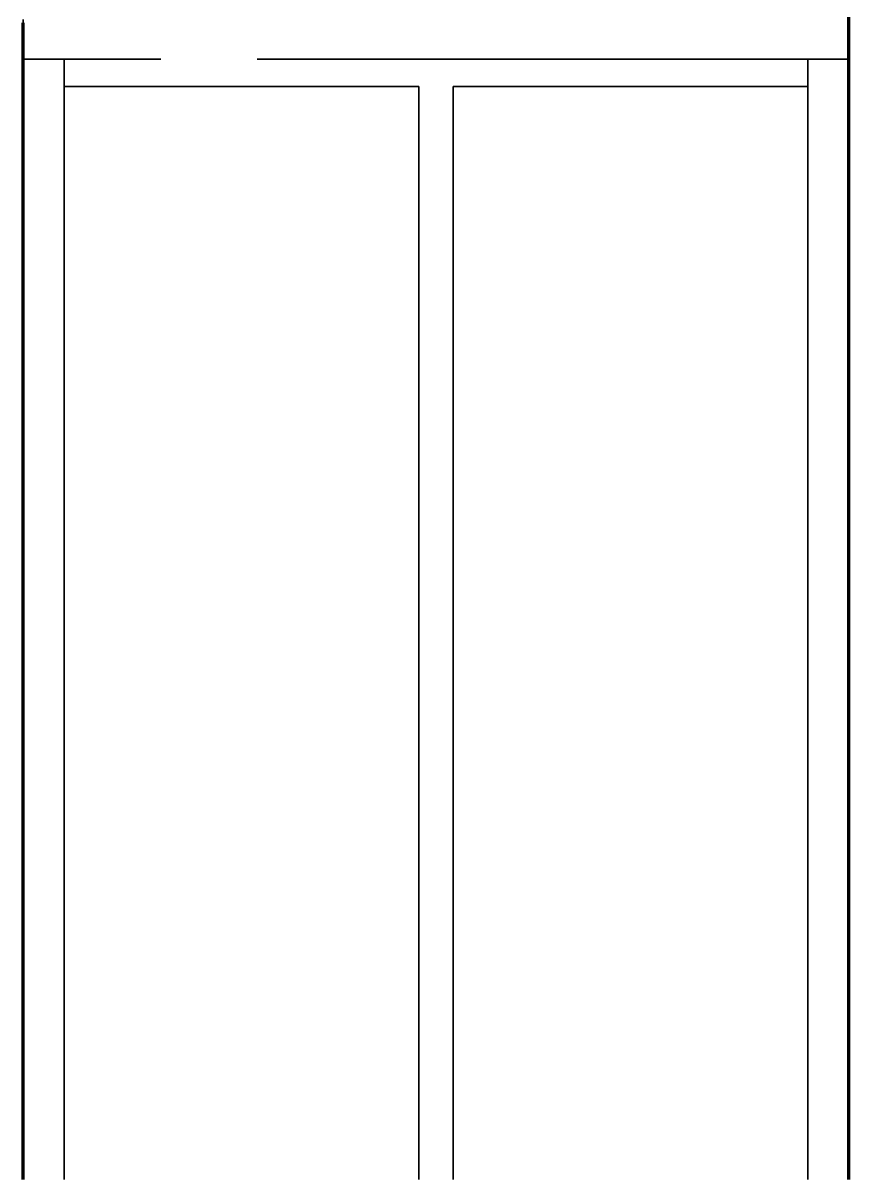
# Model space of a CAD drawing. Header units: millimetres. Extents: x 0 to 2382, y 0 to 420.
# Drawn here: x 138.4 to 144.4, y 128.5 to 136.86 of the extents above; entities that cross this region are included whole.
import ezdxf

# ---------------------------------------------------------------- set-up
doc = ezdxf.new("R2010")
doc.units = ezdxf.units.MM
doc.linetypes.add('IRAM-E-TRAZOS', pattern=[5, 4, -1])
doc.layers.add('01-VISIBLE', color=7, linetype='CONTINUOUS', lineweight=70)
doc.layers.add('02-OCULTA', color=4, linetype='IRAM-E-TRAZOS', lineweight=35)

msp = doc.modelspace()

# ---------------------------------------------------------------- linework, layer by layer
at = {"layer": '01-VISIBLE'}
for points in [[(144.4, 128.4639), (144.4, 128.5452), (144.4, 128.6266), (144.4, 128.7079), (144.4, 128.7893), (144.4, 128.8706), (144.4, 128.952), (144.4, 129.0333), (144.4, 129.1147), (144.4, 129.196), (144.4, 129.2774), (144.4, 129.3587), (144.4, 129.4401), (144.4, 129.5214), (144.4, 129.6028), (144.4, 129.6841), (144.4, 129.7655), (144.4, 129.8468), (144.4, 129.9282), (144.4, 130.0095), (144.4, 130.0909), (144.4, 130.1722), (144.4, 130.2536), (144.4, 130.3349), (144.4, 130.4162), (144.4, 130.4976), (144.4, 130.5789), (144.4, 130.6603), (144.4, 130.7416), (144.4, 130.823), (144.4, 130.9043), (144.4, 130.9857), (144.4, 131.067), (144.4, 131.1484), (144.4, 131.2297), (144.4, 131.3111), (144.4, 131.3924), (144.4, 131.4738), (144.4, 131.5551), (144.4, 131.6365), (144.4, 131.7178), (144.4, 131.7992), (144.4, 131.8805), (144.4, 131.9619), (144.4, 132.0432), (144.4, 132.1246), (144.4, 132.2059), (144.4, 132.2872), (144.4, 132.3686), (144.4, 132.4499), (144.4, 132.5313), (144.4, 132.6126), (144.4, 132.694), (144.4, 132.7753), (144.4, 132.8567), (144.4, 132.938), (144.4, 133.0194), (144.4, 133.1007), (144.4, 133.1821), (144.4, 133.2634), (144.4, 133.3448), (144.4, 133.4261), (144.4, 133.5075), (144.4, 133.5888), (144.4, 133.6702), (144.4, 133.7515), (144.4, 133.8329), (144.4, 133.9142), (144.4, 133.9956), (144.4, 134.0769), (144.4, 134.1582), (144.4, 134.2396), (144.4, 134.3209), (144.4, 134.4023), (144.4, 134.4836), (144.4, 134.565), (144.4, 134.6463), (144.4, 134.7277), (144.4, 134.809), (144.4, 134.8904), (144.4, 134.9717), (144.4, 135.0531), (144.4, 135.1344), (144.4, 135.2158), (144.4, 135.2971), (144.4, 135.3785), (144.4, 135.4598), (144.4, 135.5412), (144.4, 135.6225), (144.4, 135.7039), (144.4, 135.7852), (144.4, 135.8666), (144.4, 135.9479), (144.4, 136.0292), (144.4, 136.1106), (144.4, 136.1919), (144.4, 136.2733), (144.4, 136.3546), (144.4, 136.436), (144.4, 136.5173), (144.4, 136.5987), (144.4, 136.68), (144.4, 136.7614), (144.4, 136.8427), (144.4, 136.9241)], [(138.4, 128.4625), (138.4, 128.55), (138.4, 128.6375), (138.4, 128.725), (138.4, 128.8125), (138.4, 128.9), (138.4, 128.9875), (138.4, 129.075), (138.4, 129.1625), (138.4, 129.25), (138.4, 129.3375), (138.4, 129.425), (138.4, 129.5125), (138.4, 129.6), (138.4, 129.6875), (138.4, 129.775), (138.4, 129.8625), (138.4, 129.95), (138.4, 130.0375), (138.4, 130.125), (138.4, 130.2125), (138.4, 130.3), (138.4, 130.3875), (138.4, 130.475), (138.4, 130.5625), (138.4, 130.65), (138.4, 130.7375), (138.4, 130.825), (138.4, 130.9125), (138.4, 131), (138.4, 131.0875), (138.4, 131.175), (138.4, 131.2625), (138.4, 131.35), (138.4, 131.4375), (138.4, 131.525), (138.4, 131.6125), (138.4, 131.7), (138.4, 131.7875), (138.4, 131.875), (138.4, 131.9625), (138.4, 132.05), (138.4, 132.1375), (138.4, 132.225), (138.4, 132.3125), (138.4, 132.4), (138.4, 132.4875), (138.4, 132.575), (138.4, 132.6625), (138.4, 132.75), (138.4, 132.8375), (138.4, 132.925), (138.4, 133.0125), (138.4, 133.1), (138.4, 133.1875), (138.4, 133.275), (138.4, 133.3625), (138.4, 133.45), (138.4, 133.5375), (138.4, 133.625), (138.4, 133.7125), (138.4, 133.8), (138.4, 133.8875), (138.4, 133.975), (138.4, 134.0625), (138.4, 134.15), (138.4, 134.2375), (138.4, 134.325), (138.4, 134.4125), (138.4, 134.5), (138.4, 134.5875), (138.4, 134.675), (138.4, 134.7625), (138.4, 134.85), (138.4, 134.9375), (138.4, 135.025), (138.4, 135.1125), (138.4, 135.2), (138.4, 135.2875), (138.4, 135.375), (138.4, 135.4625), (138.4, 135.55), (138.4, 135.6375), (138.4, 135.725), (138.4, 135.8125), (138.4, 135.9), (138.4, 135.9875), (138.4, 136.075), (138.4, 136.1625), (138.4, 136.25), (138.4, 136.3375), (138.4, 136.425), (138.4, 136.5125), (138.4, 136.6), (138.4, 136.6875), (138.4, 136.775), (138.4, 136.8625)]]:
    msp.add_lwpolyline(points, dxfattribs=at)
at = {"layer": '02-OCULTA'}
for p, q in [((144.4, 136.6), (138.4, 136.6)), ((144.1, 136.6), (138.7, 136.6)), ((141.275, 136.4), (138.7, 136.4)), ((144.1, 136.4), (141.525, 136.4))]:
    msp.add_line(p, q, dxfattribs=at)
for points in [[(138.4, 136.8868), (138.4, 136.8367), (138.4, 136.7865), (138.4, 136.7364), (138.4, 136.6862), (138.4, 136.6361), (138.4, 136.586), (138.4, 136.5358), (138.4, 136.4857), (138.4, 136.4355), (138.4, 136.3854), (138.4, 136.3352), (138.4, 136.2851), (138.4, 136.235), (138.4, 136.1848), (138.4, 136.1347), (138.4, 136.0845), (138.4, 136.0344), (138.4, 135.9842), (138.4, 135.9341), (138.4, 135.884), (138.4, 135.8338), (138.4, 135.7837), (138.4, 135.7335), (138.4, 135.6834), (138.4, 135.6332), (138.4, 135.5831), (138.4, 135.533), (138.4, 135.4828), (138.4, 135.4327), (138.4, 135.3825), (138.4, 135.3324), (138.4, 135.2822), (138.4, 135.2321), (138.4, 135.1819), (138.4, 135.1318), (138.4, 135.0817), (138.4, 135.0315), (138.4, 134.9814), (138.4, 134.9312), (138.4, 134.8811), (138.4, 134.8309), (138.4, 134.7808), (138.4, 134.7307), (138.4, 134.6805), (138.4, 134.6304), (138.4, 134.5802), (138.4, 134.5301), (138.4, 134.4799), (138.4, 134.4298), (138.4, 134.3797), (138.4, 134.3295), (138.4, 134.2794), (138.4, 134.2292), (138.4, 134.1791), (138.4, 134.1289), (138.4, 134.0788), (138.4, 134.0287), (138.4, 133.9785), (138.4, 133.9284), (138.4, 133.8782), (138.4, 133.8281), (138.4, 133.7779), (138.4, 133.7278), (138.4, 133.6777), (138.4, 133.6275), (138.4, 133.5774), (138.4, 133.5272), (138.4, 133.4771), (138.4, 133.4269), (138.4, 133.3768), (138.4, 133.3266), (138.4, 133.2765), (138.4, 133.2264), (138.4, 133.1762), (138.4, 133.1261), (138.4, 133.0759), (138.4, 133.0258), (138.4, 132.9756), (138.4, 132.9255), (138.4, 132.8754), (138.4, 132.8252), (138.4, 132.7751), (138.4, 132.7249), (138.4, 132.6748), (138.4, 132.6246), (138.4, 132.5745), (138.4, 132.5244), (138.4, 132.4742), (138.4, 132.4241), (138.4, 132.3739), (138.4, 132.3238), (138.4, 132.2736), (138.4, 132.2235), (138.4, 132.1734), (138.4, 132.1232), (138.4, 132.0731), (138.4, 132.0229), (138.4, 131.9728), (138.4, 131.9226), (138.4, 131.8725), (138.4, 131.8223), (138.4, 131.7722), (138.4, 131.7221), (138.4, 131.6719), (138.4, 131.6218), (138.4, 131.5716), (138.4, 131.5215), (138.4, 131.4713), (138.4, 131.4212), (138.4, 131.3711), (138.4, 131.3209), (138.4, 131.2708), (138.4, 131.2206), (138.4, 131.1705), (138.4, 131.1203), (138.4, 131.0702), (138.4, 131.0201), (138.4, 130.9699), (138.4, 130.9198), (138.4, 130.8696), (138.4, 130.8195), (138.4, 130.7693), (138.4, 130.7192), (138.4, 130.6691), (138.4, 130.6189), (138.4, 130.5688), (138.4, 130.5186), (138.4, 130.4685), (138.4, 130.4183), (138.4, 130.3682), (138.4, 130.3181), (138.4, 130.2679), (138.4, 130.2178), (138.4, 130.1676), (138.4, 130.1175), (138.4, 130.0673), (138.4, 130.0172), (138.4, 129.967), (138.4, 129.9169), (138.4, 129.8668), (138.4, 129.8166), (138.4, 129.7665), (138.4, 129.7163), (138.4, 129.6662), (138.4, 129.616), (138.4, 129.5659), (138.4, 129.5158), (138.4, 129.4656), (138.4, 129.4155), (138.4, 129.3653), (138.4, 129.3152), (138.4, 129.265), (138.4, 129.2149), (138.4, 129.1648), (138.4, 129.1146), (138.4, 129.0645), (138.4, 129.0143), (138.4, 128.9642), (138.4, 128.914), (138.4, 128.8639), (138.4, 128.8138), (138.4, 128.7636), (138.4, 128.7135), (138.4, 128.6633), (138.4, 128.6132), (138.4, 128.563), (138.4, 128.5129), (138.4, 128.4628)], [(144.4, 136.8868), (144.4, 136.8367), (144.4, 136.7865), (144.4, 136.7364), (144.4, 136.6862), (144.4, 136.6361), (144.4, 136.586), (144.4, 136.5358), (144.4, 136.4857), (144.4, 136.4355), (144.4, 136.3854), (144.4, 136.3352), (144.4, 136.2851), (144.4, 136.235), (144.4, 136.1848), (144.4, 136.1347), (144.4, 136.0845), (144.4, 136.0344), (144.4, 135.9842), (144.4, 135.9341), (144.4, 135.884), (144.4, 135.8338), (144.4, 135.7837), (144.4, 135.7335), (144.4, 135.6834), (144.4, 135.6332), (144.4, 135.5831), (144.4, 135.533), (144.4, 135.4828), (144.4, 135.4327), (144.4, 135.3825), (144.4, 135.3324), (144.4, 135.2822), (144.4, 135.2321), (144.4, 135.1819), (144.4, 135.1318), (144.4, 135.0817), (144.4, 135.0315), (144.4, 134.9814), (144.4, 134.9312), (144.4, 134.8811), (144.4, 134.8309), (144.4, 134.7808), (144.4, 134.7307), (144.4, 134.6805), (144.4, 134.6304), (144.4, 134.5802), (144.4, 134.5301), (144.4, 134.4799), (144.4, 134.4298), (144.4, 134.3797), (144.4, 134.3295), (144.4, 134.2794), (144.4, 134.2292), (144.4, 134.1791), (144.4, 134.1289), (144.4, 134.0788), (144.4, 134.0287), (144.4, 133.9785), (144.4, 133.9284), (144.4, 133.8782), (144.4, 133.8281), (144.4, 133.7779), (144.4, 133.7278), (144.4, 133.6777), (144.4, 133.6275), (144.4, 133.5774), (144.4, 133.5272), (144.4, 133.4771), (144.4, 133.4269), (144.4, 133.3768), (144.4, 133.3266), (144.4, 133.2765), (144.4, 133.2264), (144.4, 133.1762), (144.4, 133.1261), (144.4, 133.0759), (144.4, 133.0258), (144.4, 132.9756), (144.4, 132.9255), (144.4, 132.8754), (144.4, 132.8252), (144.4, 132.7751), (144.4, 132.7249), (144.4, 132.6748), (144.4, 132.6246), (144.4, 132.5745), (144.4, 132.5244), (144.4, 132.4742), (144.4, 132.4241), (144.4, 132.3739), (144.4, 132.3238), (144.4, 132.2736), (144.4, 132.2235), (144.4, 132.1734), (144.4, 132.1232), (144.4, 132.0731), (144.4, 132.0229), (144.4, 131.9728), (144.4, 131.9226), (144.4, 131.8725), (144.4, 131.8223), (144.4, 131.7722), (144.4, 131.7221), (144.4, 131.6719), (144.4, 131.6218), (144.4, 131.5716), (144.4, 131.5215), (144.4, 131.4713), (144.4, 131.4212), (144.4, 131.3711), (144.4, 131.3209), (144.4, 131.2708), (144.4, 131.2206), (144.4, 131.1705), (144.4, 131.1203), (144.4, 131.0702), (144.4, 131.0201), (144.4, 130.9699), (144.4, 130.9198), (144.4, 130.8696), (144.4, 130.8195), (144.4, 130.7693), (144.4, 130.7192), (144.4, 130.6691), (144.4, 130.6189), (144.4, 130.5688), (144.4, 130.5186), (144.4, 130.4685), (144.4, 130.4183), (144.4, 130.3682), (144.4, 130.3181), (144.4, 130.2679), (144.4, 130.2178), (144.4, 130.1676), (144.4, 130.1175), (144.4, 130.0673), (144.4, 130.0172), (144.4, 129.967), (144.4, 129.9169), (144.4, 129.8668), (144.4, 129.8166), (144.4, 129.7665), (144.4, 129.7163), (144.4, 129.6662), (144.4, 129.616), (144.4, 129.5659), (144.4, 129.5158), (144.4, 129.4656), (144.4, 129.4155), (144.4, 129.3653), (144.4, 129.3152), (144.4, 129.265), (144.4, 129.2149), (144.4, 129.1648), (144.4, 129.1146), (144.4, 129.0645), (144.4, 129.0143), (144.4, 128.9642), (144.4, 128.914), (144.4, 128.8639), (144.4, 128.8138), (144.4, 128.7636), (144.4, 128.7135), (144.4, 128.6633), (144.4, 128.6132), (144.4, 128.563), (144.4, 128.5129), (144.4, 128.4628)], [(138.4, 128.473), (138.4, 128.536), (138.4, 128.599), (138.4, 128.662), (138.4, 128.725), (138.4, 128.788), (138.4, 128.851), (138.4, 128.914), (138.4, 128.977), (138.4, 129.04), (138.4, 129.103), (138.4, 129.166), (138.4, 129.229), (138.4, 129.292), (138.4, 129.355), (138.4, 129.418), (138.4, 129.481), (138.4, 129.544), (138.4, 129.607), (138.4, 129.67), (138.4, 129.733), (138.4, 129.796), (138.4, 129.859), (138.4, 129.922), (138.4, 129.985), (138.4, 130.048), (138.4, 130.111), (138.4, 130.174), (138.4, 130.237), (138.4, 130.3), (138.4, 130.363), (138.4, 130.426), (138.4, 130.489), (138.4, 130.552), (138.4, 130.615), (138.4, 130.678), (138.4, 130.741), (138.4, 130.804), (138.4, 130.867), (138.4, 130.93), (138.4, 130.993), (138.4, 131.056), (138.4, 131.119), (138.4, 131.182), (138.4, 131.245), (138.4, 131.308), (138.4, 131.371), (138.4, 131.434), (138.4, 131.497), (138.4, 131.56), (138.4, 131.623), (138.4, 131.686), (138.4, 131.749), (138.4, 131.812), (138.4, 131.875), (138.4, 131.938), (138.4, 132.001), (138.4, 132.064), (138.4, 132.127), (138.4, 132.19), (138.4, 132.253), (138.4, 132.316), (138.4, 132.379), (138.4, 132.442), (138.4, 132.505), (138.4, 132.568), (138.4, 132.631), (138.4, 132.694), (138.4, 132.757), (138.4, 132.82), (138.4, 132.883), (138.4, 132.946), (138.4, 133.009), (138.4, 133.072), (138.4, 133.135), (138.4, 133.198), (138.4, 133.261), (138.4, 133.324), (138.4, 133.387), (138.4, 133.45), (138.4, 133.513), (138.4, 133.576), (138.4, 133.639), (138.4, 133.702), (138.4, 133.765), (138.4, 133.828), (138.4, 133.891), (138.4, 133.954), (138.4, 134.017), (138.4, 134.08), (138.4, 134.143), (138.4, 134.206), (138.4, 134.269), (138.4, 134.332), (138.4, 134.395), (138.4, 134.458), (138.4, 134.521), (138.4, 134.584), (138.4, 134.647), (138.4, 134.71), (138.4, 134.773), (138.4, 134.836), (138.4, 134.899), (138.4, 134.962), (138.4, 135.025), (138.4, 135.088), (138.4, 135.151), (138.4, 135.214), (138.4, 135.277), (138.4, 135.34), (138.4, 135.403), (138.4, 135.466), (138.4, 135.529), (138.4, 135.592), (138.4, 135.655), (138.4, 135.718), (138.4, 135.781), (138.4, 135.844), (138.4, 135.907), (138.4, 135.97), (138.4, 136.033), (138.4, 136.096), (138.4, 136.159), (138.4, 136.222), (138.4, 136.285), (138.4, 136.348), (138.4, 136.411), (138.4, 136.474), (138.4, 136.537), (138.4, 136.6)], [(138.4, 136.6), (138.4, 136.5498), (138.4, 136.4996), (138.4, 136.4494), (138.4, 136.3992), (138.4, 136.349), (138.4, 136.2988), (138.4, 136.2486), (138.4, 136.1984), (138.4, 136.1482), (138.4, 136.098), (138.4, 136.0478), (138.4, 135.9976), (138.4, 135.9474), (138.4, 135.8972), (138.4, 135.847), (138.4, 135.7968), (138.4, 135.7466), (138.4, 135.6964), (138.4, 135.6462), (138.4, 135.596), (138.4, 135.5458), (138.4, 135.4956), (138.4, 135.4454), (138.4, 135.3952), (138.4, 135.345), (138.4, 135.2948), (138.4, 135.2446), (138.4, 135.1944), (138.4, 135.1442), (138.4, 135.094), (138.4, 135.0438), (138.4, 134.9936), (138.4, 134.9434), (138.4, 134.8932), (138.4, 134.843), (138.4, 134.7928), (138.4, 134.7426), (138.4, 134.6924), (138.4, 134.6422), (138.4, 134.592), (138.4, 134.5418), (138.4, 134.4916), (138.4, 134.4414), (138.4, 134.3912), (138.4, 134.341), (138.4, 134.2908), (138.4, 134.2406), (138.4, 134.1904), (138.4, 134.1402), (138.4, 134.09), (138.4, 134.0398), (138.4, 133.9896), (138.4, 133.9394), (138.4, 133.8892), (138.4, 133.839), (138.4, 133.7888), (138.4, 133.7386), (138.4, 133.6884), (138.4, 133.6382), (138.4, 133.588), (138.4, 133.5378), (138.4, 133.4876), (138.4, 133.4375), (138.4, 133.3873), (138.4, 133.3371), (138.4, 133.2869), (138.4, 133.2367), (138.4, 133.1865), (138.4, 133.1363), (138.4, 133.0861), (138.4, 133.0359), (138.4, 132.9857), (138.4, 132.9355), (138.4, 132.8853), (138.4, 132.8351), (138.4, 132.7849), (138.4, 132.7347), (138.4, 132.6845), (138.4, 132.6343), (138.4, 132.5841), (138.4, 132.5339), (138.4, 132.4837), (138.4, 132.4335), (138.4, 132.3833), (138.4, 132.3331), (138.4, 132.2829), (138.4, 132.2327), (138.4, 132.1825), (138.4, 132.1323), (138.4, 132.0821), (138.4, 132.0319), (138.4, 131.9817), (138.4, 131.9315), (138.4, 131.8813), (138.4, 131.8311), (138.4, 131.7809), (138.4, 131.7307), (138.4, 131.6805), (138.4, 131.6303), (138.4, 131.5801), (138.4, 131.5299), (138.4, 131.4797), (138.4, 131.4295), (138.4, 131.3793), (138.4, 131.3291), (138.4, 131.2789), (138.4, 131.2287), (138.4, 131.1785), (138.4, 131.1283), (138.4, 131.0781), (138.4, 131.0279), (138.4, 130.9777), (138.4, 130.9275), (138.4, 130.8773), (138.4, 130.8271), (138.4, 130.7769), (138.4, 130.7267), (138.4, 130.6765), (138.4, 130.6263), (138.4, 130.5761), (138.4, 130.5259), (138.4, 130.4757), (138.4, 130.4255), (138.4, 130.3753), (138.4, 130.3251), (138.4, 130.2749), (138.4, 130.2247), (138.4, 130.1745), (138.4, 130.1243), (138.4, 130.0741), (138.4, 130.0239), (138.4, 129.9737), (138.4, 129.9235), (138.4, 129.8733), (138.4, 129.8231), (138.4, 129.7729), (138.4, 129.7227), (138.4, 129.6725), (138.4, 129.6223), (138.4, 129.5721), (138.4, 129.5219), (138.4, 129.4717), (138.4, 129.4215), (138.4, 129.3713), (138.4, 129.3211), (138.4, 129.2709), (138.4, 129.2207), (138.4, 129.1705), (138.4, 129.1203), (138.4, 129.0701), (138.4, 129.0199), (138.4, 128.9697), (138.4, 128.9195), (138.4, 128.8693), (138.4, 128.8191), (138.4, 128.7689), (138.4, 128.7187), (138.4, 128.6685), (138.4, 128.6183), (138.4, 128.5681), (138.4, 128.5179), (138.4, 128.4677)], [(138.7, 128.473), (138.7, 128.536), (138.7, 128.599), (138.7, 128.662), (138.7, 128.725), (138.7, 128.788), (138.7, 128.851), (138.7, 128.914), (138.7, 128.977), (138.7, 129.04), (138.7, 129.103), (138.7, 129.166), (138.7, 129.229), (138.7, 129.292), (138.7, 129.355), (138.7, 129.418), (138.7, 129.481), (138.7, 129.544), (138.7, 129.607), (138.7, 129.67), (138.7, 129.733), (138.7, 129.796), (138.7, 129.859), (138.7, 129.922), (138.7, 129.985), (138.7, 130.048), (138.7, 130.111), (138.7, 130.174), (138.7, 130.237), (138.7, 130.3), (138.7, 130.363), (138.7, 130.426), (138.7, 130.489), (138.7, 130.552), (138.7, 130.615), (138.7, 130.678), (138.7, 130.741), (138.7, 130.804), (138.7, 130.867), (138.7, 130.93), (138.7, 130.993), (138.7, 131.056), (138.7, 131.119), (138.7, 131.182), (138.7, 131.245), (138.7, 131.308), (138.7, 131.371), (138.7, 131.434), (138.7, 131.497), (138.7, 131.56), (138.7, 131.623), (138.7, 131.686), (138.7, 131.749), (138.7, 131.812), (138.7, 131.875), (138.7, 131.938), (138.7, 132.001), (138.7, 132.064), (138.7, 132.127), (138.7, 132.19), (138.7, 132.253), (138.7, 132.316), (138.7, 132.379), (138.7, 132.442), (138.7, 132.505), (138.7, 132.568), (138.7, 132.631), (138.7, 132.694), (138.7, 132.757), (138.7, 132.82), (138.7, 132.883), (138.7, 132.946), (138.7, 133.009), (138.7, 133.072), (138.7, 133.135), (138.7, 133.198), (138.7, 133.261), (138.7, 133.324), (138.7, 133.387), (138.7, 133.45), (138.7, 133.513), (138.7, 133.576), (138.7, 133.639), (138.7, 133.702), (138.7, 133.765), (138.7, 133.828), (138.7, 133.891), (138.7, 133.954), (138.7, 134.017), (138.7, 134.08), (138.7, 134.143), (138.7, 134.206), (138.7, 134.269), (138.7, 134.332), (138.7, 134.395), (138.7, 134.458), (138.7, 134.521), (138.7, 134.584), (138.7, 134.647), (138.7, 134.71), (138.7, 134.773), (138.7, 134.836), (138.7, 134.899), (138.7, 134.962), (138.7, 135.025), (138.7, 135.088), (138.7, 135.151), (138.7, 135.214), (138.7, 135.277), (138.7, 135.34), (138.7, 135.403), (138.7, 135.466), (138.7, 135.529), (138.7, 135.592), (138.7, 135.655), (138.7, 135.718), (138.7, 135.781), (138.7, 135.844), (138.7, 135.907), (138.7, 135.97), (138.7, 136.033), (138.7, 136.096), (138.7, 136.159), (138.7, 136.222), (138.7, 136.285), (138.7, 136.348), (138.7, 136.411), (138.7, 136.474), (138.7, 136.537), (138.7, 136.6)], [(138.7, 136.6), (138.7, 136.5498), (138.7, 136.4996), (138.7, 136.4494), (138.7, 136.3992), (138.7, 136.349), (138.7, 136.2988), (138.7, 136.2486), (138.7, 136.1984), (138.7, 136.1482), (138.7, 136.098), (138.7, 136.0478), (138.7, 135.9976), (138.7, 135.9474), (138.7, 135.8972), (138.7, 135.847), (138.7, 135.7968), (138.7, 135.7466), (138.7, 135.6964), (138.7, 135.6462), (138.7, 135.596), (138.7, 135.5458), (138.7, 135.4956), (138.7, 135.4454), (138.7, 135.3952), (138.7, 135.345), (138.7, 135.2948), (138.7, 135.2446), (138.7, 135.1944), (138.7, 135.1442), (138.7, 135.094), (138.7, 135.0438), (138.7, 134.9936), (138.7, 134.9434), (138.7, 134.8932), (138.7, 134.843), (138.7, 134.7928), (138.7, 134.7426), (138.7, 134.6924), (138.7, 134.6422), (138.7, 134.592), (138.7, 134.5418), (138.7, 134.4916), (138.7, 134.4414), (138.7, 134.3912), (138.7, 134.341), (138.7, 134.2908), (138.7, 134.2406), (138.7, 134.1904), (138.7, 134.1402), (138.7, 134.09), (138.7, 134.0398), (138.7, 133.9896), (138.7, 133.9394), (138.7, 133.8892), (138.7, 133.839), (138.7, 133.7888), (138.7, 133.7386), (138.7, 133.6884), (138.7, 133.6382), (138.7, 133.588), (138.7, 133.5378), (138.7, 133.4876), (138.7, 133.4375), (138.7, 133.3873), (138.7, 133.3371), (138.7, 133.2869), (138.7, 133.2367), (138.7, 133.1865), (138.7, 133.1363), (138.7, 133.0861), (138.7, 133.0359), (138.7, 132.9857), (138.7, 132.9355), (138.7, 132.8853), (138.7, 132.8351), (138.7, 132.7849), (138.7, 132.7347), (138.7, 132.6845), (138.7, 132.6343), (138.7, 132.5841), (138.7, 132.5339), (138.7, 132.4837), (138.7, 132.4335), (138.7, 132.3833), (138.7, 132.3331), (138.7, 132.2829), (138.7, 132.2327), (138.7, 132.1825), (138.7, 132.1323), (138.7, 132.0821), (138.7, 132.0319), (138.7, 131.9817), (138.7, 131.9315), (138.7, 131.8813), (138.7, 131.8311), (138.7, 131.7809), (138.7, 131.7307), (138.7, 131.6805), (138.7, 131.6303), (138.7, 131.5801), (138.7, 131.5299), (138.7, 131.4797), (138.7, 131.4295), (138.7, 131.3793), (138.7, 131.3291), (138.7, 131.2789), (138.7, 131.2287), (138.7, 131.1785), (138.7, 131.1283), (138.7, 131.0781), (138.7, 131.0279), (138.7, 130.9777), (138.7, 130.9275), (138.7, 130.8773), (138.7, 130.8271), (138.7, 130.7769), (138.7, 130.7267), (138.7, 130.6765), (138.7, 130.6263), (138.7, 130.5761), (138.7, 130.5259), (138.7, 130.4757), (138.7, 130.4255), (138.7, 130.3753), (138.7, 130.3251), (138.7, 130.2749), (138.7, 130.2247), (138.7, 130.1745), (138.7, 130.1243), (138.7, 130.0741), (138.7, 130.0239), (138.7, 129.9737), (138.7, 129.9235), (138.7, 129.8733), (138.7, 129.8231), (138.7, 129.7729), (138.7, 129.7227), (138.7, 129.6725), (138.7, 129.6223), (138.7, 129.5721), (138.7, 129.5219), (138.7, 129.4717), (138.7, 129.4215), (138.7, 129.3713), (138.7, 129.3211), (138.7, 129.2709), (138.7, 129.2207), (138.7, 129.1705), (138.7, 129.1203), (138.7, 129.0701), (138.7, 129.0199), (138.7, 128.9697), (138.7, 128.9195), (138.7, 128.8693), (138.7, 128.8191), (138.7, 128.7689), (138.7, 128.7187), (138.7, 128.6685), (138.7, 128.6183), (138.7, 128.5681), (138.7, 128.5179), (138.7, 128.4677)], [(144.1, 128.473), (144.1, 128.536), (144.1, 128.599), (144.1, 128.662), (144.1, 128.725), (144.1, 128.788), (144.1, 128.851), (144.1, 128.914), (144.1, 128.977), (144.1, 129.04), (144.1, 129.103), (144.1, 129.166), (144.1, 129.229), (144.1, 129.292), (144.1, 129.355), (144.1, 129.418), (144.1, 129.481), (144.1, 129.544), (144.1, 129.607), (144.1, 129.67), (144.1, 129.733), (144.1, 129.796), (144.1, 129.859), (144.1, 129.922), (144.1, 129.985), (144.1, 130.048), (144.1, 130.111), (144.1, 130.174), (144.1, 130.237), (144.1, 130.3), (144.1, 130.363), (144.1, 130.426), (144.1, 130.489), (144.1, 130.552), (144.1, 130.615), (144.1, 130.678), (144.1, 130.741), (144.1, 130.804), (144.1, 130.867), (144.1, 130.93), (144.1, 130.993), (144.1, 131.056), (144.1, 131.119), (144.1, 131.182), (144.1, 131.245), (144.1, 131.308), (144.1, 131.371), (144.1, 131.434), (144.1, 131.497), (144.1, 131.56), (144.1, 131.623), (144.1, 131.686), (144.1, 131.749), (144.1, 131.812), (144.1, 131.875), (144.1, 131.938), (144.1, 132.001), (144.1, 132.064), (144.1, 132.127), (144.1, 132.19), (144.1, 132.253), (144.1, 132.316), (144.1, 132.379), (144.1, 132.442), (144.1, 132.505), (144.1, 132.568), (144.1, 132.631), (144.1, 132.694), (144.1, 132.757), (144.1, 132.82), (144.1, 132.883), (144.1, 132.946), (144.1, 133.009), (144.1, 133.072), (144.1, 133.135), (144.1, 133.198), (144.1, 133.261), (144.1, 133.324), (144.1, 133.387), (144.1, 133.45), (144.1, 133.513), (144.1, 133.576), (144.1, 133.639), (144.1, 133.702), (144.1, 133.765), (144.1, 133.828), (144.1, 133.891), (144.1, 133.954), (144.1, 134.017), (144.1, 134.08), (144.1, 134.143), (144.1, 134.206), (144.1, 134.269), (144.1, 134.332), (144.1, 134.395), (144.1, 134.458), (144.1, 134.521), (144.1, 134.584), (144.1, 134.647), (144.1, 134.71), (144.1, 134.773), (144.1, 134.836), (144.1, 134.899), (144.1, 134.962), (144.1, 135.025), (144.1, 135.088), (144.1, 135.151), (144.1, 135.214), (144.1, 135.277), (144.1, 135.34), (144.1, 135.403), (144.1, 135.466), (144.1, 135.529), (144.1, 135.592), (144.1, 135.655), (144.1, 135.718), (144.1, 135.781), (144.1, 135.844), (144.1, 135.907), (144.1, 135.97), (144.1, 136.033), (144.1, 136.096), (144.1, 136.159), (144.1, 136.222), (144.1, 136.285), (144.1, 136.348), (144.1, 136.411), (144.1, 136.474), (144.1, 136.537), (144.1, 136.6)], [(144.1, 136.6), (144.1, 136.5498), (144.1, 136.4996), (144.1, 136.4494), (144.1, 136.3992), (144.1, 136.349), (144.1, 136.2988), (144.1, 136.2486), (144.1, 136.1984), (144.1, 136.1482), (144.1, 136.098), (144.1, 136.0478), (144.1, 135.9976), (144.1, 135.9474), (144.1, 135.8972), (144.1, 135.847), (144.1, 135.7968), (144.1, 135.7466), (144.1, 135.6964), (144.1, 135.6462), (144.1, 135.596), (144.1, 135.5458), (144.1, 135.4956), (144.1, 135.4454), (144.1, 135.3952), (144.1, 135.345), (144.1, 135.2948), (144.1, 135.2446), (144.1, 135.1944), (144.1, 135.1442), (144.1, 135.094), (144.1, 135.0438), (144.1, 134.9936), (144.1, 134.9434), (144.1, 134.8932), (144.1, 134.843), (144.1, 134.7928), (144.1, 134.7426), (144.1, 134.6924), (144.1, 134.6422), (144.1, 134.592), (144.1, 134.5418), (144.1, 134.4916), (144.1, 134.4414), (144.1, 134.3912), (144.1, 134.341), (144.1, 134.2908), (144.1, 134.2406), (144.1, 134.1904), (144.1, 134.1402), (144.1, 134.09), (144.1, 134.0398), (144.1, 133.9896), (144.1, 133.9394), (144.1, 133.8892), (144.1, 133.839), (144.1, 133.7888), (144.1, 133.7386), (144.1, 133.6884), (144.1, 133.6382), (144.1, 133.588), (144.1, 133.5378), (144.1, 133.4876), (144.1, 133.4375), (144.1, 133.3873), (144.1, 133.3371), (144.1, 133.2869), (144.1, 133.2367), (144.1, 133.1865), (144.1, 133.1363), (144.1, 133.0861), (144.1, 133.0359), (144.1, 132.9857), (144.1, 132.9355), (144.1, 132.8853), (144.1, 132.8351), (144.1, 132.7849), (144.1, 132.7347), (144.1, 132.6845), (144.1, 132.6343), (144.1, 132.5841), (144.1, 132.5339), (144.1, 132.4837), (144.1, 132.4335), (144.1, 132.3833), (144.1, 132.3331), (144.1, 132.2829), (144.1, 132.2327), (144.1, 132.1825), (144.1, 132.1323), (144.1, 132.0821), (144.1, 132.0319), (144.1, 131.9817), (144.1, 131.9315), (144.1, 131.8813), (144.1, 131.8311), (144.1, 131.7809), (144.1, 131.7307), (144.1, 131.6805), (144.1, 131.6303), (144.1, 131.5801), (144.1, 131.5299), (144.1, 131.4797), (144.1, 131.4295), (144.1, 131.3793), (144.1, 131.3291), (144.1, 131.2789), (144.1, 131.2287), (144.1, 131.1785), (144.1, 131.1283), (144.1, 131.0781), (144.1, 131.0279), (144.1, 130.9777), (144.1, 130.9275), (144.1, 130.8773), (144.1, 130.8271), (144.1, 130.7769), (144.1, 130.7267), (144.1, 130.6765), (144.1, 130.6263), (144.1, 130.5761), (144.1, 130.5259), (144.1, 130.4757), (144.1, 130.4255), (144.1, 130.3753), (144.1, 130.3251), (144.1, 130.2749), (144.1, 130.2247), (144.1, 130.1745), (144.1, 130.1243), (144.1, 130.0741), (144.1, 130.0239), (144.1, 129.9737), (144.1, 129.9235), (144.1, 129.8733), (144.1, 129.8231), (144.1, 129.7729), (144.1, 129.7227), (144.1, 129.6725), (144.1, 129.6223), (144.1, 129.5721), (144.1, 129.5219), (144.1, 129.4717), (144.1, 129.4215), (144.1, 129.3713), (144.1, 129.3211), (144.1, 129.2709), (144.1, 129.2207), (144.1, 129.1705), (144.1, 129.1203), (144.1, 129.0701), (144.1, 129.0199), (144.1, 128.9697), (144.1, 128.9195), (144.1, 128.8693), (144.1, 128.8191), (144.1, 128.7689), (144.1, 128.7187), (144.1, 128.6685), (144.1, 128.6183), (144.1, 128.5681), (144.1, 128.5179), (144.1, 128.4677)], [(144.4, 128.473), (144.4, 128.536), (144.4, 128.599), (144.4, 128.662), (144.4, 128.725), (144.4, 128.788), (144.4, 128.851), (144.4, 128.914), (144.4, 128.977), (144.4, 129.04), (144.4, 129.103), (144.4, 129.166), (144.4, 129.229), (144.4, 129.292), (144.4, 129.355), (144.4, 129.418), (144.4, 129.481), (144.4, 129.544), (144.4, 129.607), (144.4, 129.67), (144.4, 129.733), (144.4, 129.796), (144.4, 129.859), (144.4, 129.922), (144.4, 129.985), (144.4, 130.048), (144.4, 130.111), (144.4, 130.174), (144.4, 130.237), (144.4, 130.3), (144.4, 130.363), (144.4, 130.426), (144.4, 130.489), (144.4, 130.552), (144.4, 130.615), (144.4, 130.678), (144.4, 130.741), (144.4, 130.804), (144.4, 130.867), (144.4, 130.93), (144.4, 130.993), (144.4, 131.056), (144.4, 131.119), (144.4, 131.182), (144.4, 131.245), (144.4, 131.308), (144.4, 131.371), (144.4, 131.434), (144.4, 131.497), (144.4, 131.56), (144.4, 131.623), (144.4, 131.686), (144.4, 131.749), (144.4, 131.812), (144.4, 131.875), (144.4, 131.938), (144.4, 132.001), (144.4, 132.064), (144.4, 132.127), (144.4, 132.19), (144.4, 132.253), (144.4, 132.316), (144.4, 132.379), (144.4, 132.442), (144.4, 132.505), (144.4, 132.568), (144.4, 132.631), (144.4, 132.694), (144.4, 132.757), (144.4, 132.82), (144.4, 132.883), (144.4, 132.946), (144.4, 133.009), (144.4, 133.072), (144.4, 133.135), (144.4, 133.198), (144.4, 133.261), (144.4, 133.324), (144.4, 133.387), (144.4, 133.45), (144.4, 133.513), (144.4, 133.576), (144.4, 133.639), (144.4, 133.702), (144.4, 133.765), (144.4, 133.828), (144.4, 133.891), (144.4, 133.954), (144.4, 134.017), (144.4, 134.08), (144.4, 134.143), (144.4, 134.206), (144.4, 134.269), (144.4, 134.332), (144.4, 134.395), (144.4, 134.458), (144.4, 134.521), (144.4, 134.584), (144.4, 134.647), (144.4, 134.71), (144.4, 134.773), (144.4, 134.836), (144.4, 134.899), (144.4, 134.962), (144.4, 135.025), (144.4, 135.088), (144.4, 135.151), (144.4, 135.214), (144.4, 135.277), (144.4, 135.34), (144.4, 135.403), (144.4, 135.466), (144.4, 135.529), (144.4, 135.592), (144.4, 135.655), (144.4, 135.718), (144.4, 135.781), (144.4, 135.844), (144.4, 135.907), (144.4, 135.97), (144.4, 136.033), (144.4, 136.096), (144.4, 136.159), (144.4, 136.222), (144.4, 136.285), (144.4, 136.348), (144.4, 136.411), (144.4, 136.474), (144.4, 136.537), (144.4, 136.6)], [(144.4, 136.6), (144.4, 136.5498), (144.4, 136.4996), (144.4, 136.4494), (144.4, 136.3992), (144.4, 136.349), (144.4, 136.2988), (144.4, 136.2486), (144.4, 136.1984), (144.4, 136.1482), (144.4, 136.098), (144.4, 136.0478), (144.4, 135.9976), (144.4, 135.9474), (144.4, 135.8972), (144.4, 135.847), (144.4, 135.7968), (144.4, 135.7466), (144.4, 135.6964), (144.4, 135.6462), (144.4, 135.596), (144.4, 135.5458), (144.4, 135.4956), (144.4, 135.4454), (144.4, 135.3952), (144.4, 135.345), (144.4, 135.2948), (144.4, 135.2446), (144.4, 135.1944), (144.4, 135.1442), (144.4, 135.094), (144.4, 135.0438), (144.4, 134.9936), (144.4, 134.9434), (144.4, 134.8932), (144.4, 134.843), (144.4, 134.7928), (144.4, 134.7426), (144.4, 134.6924), (144.4, 134.6422), (144.4, 134.592), (144.4, 134.5418), (144.4, 134.4916), (144.4, 134.4414), (144.4, 134.3912), (144.4, 134.341), (144.4, 134.2908), (144.4, 134.2406), (144.4, 134.1904), (144.4, 134.1402), (144.4, 134.09), (144.4, 134.0398), (144.4, 133.9896), (144.4, 133.9394), (144.4, 133.8892), (144.4, 133.839), (144.4, 133.7888), (144.4, 133.7386), (144.4, 133.6884), (144.4, 133.6382), (144.4, 133.588), (144.4, 133.5378), (144.4, 133.4876), (144.4, 133.4375), (144.4, 133.3873), (144.4, 133.3371), (144.4, 133.2869), (144.4, 133.2367), (144.4, 133.1865), (144.4, 133.1363), (144.4, 133.0861), (144.4, 133.0359), (144.4, 132.9857), (144.4, 132.9355), (144.4, 132.8853), (144.4, 132.8351), (144.4, 132.7849), (144.4, 132.7347), (144.4, 132.6845), (144.4, 132.6343), (144.4, 132.5841), (144.4, 132.5339), (144.4, 132.4837), (144.4, 132.4335), (144.4, 132.3833), (144.4, 132.3331), (144.4, 132.2829), (144.4, 132.2327), (144.4, 132.1825), (144.4, 132.1323), (144.4, 132.0821), (144.4, 132.0319), (144.4, 131.9817), (144.4, 131.9315), (144.4, 131.8813), (144.4, 131.8311), (144.4, 131.7809), (144.4, 131.7307), (144.4, 131.6805), (144.4, 131.6303), (144.4, 131.5801), (144.4, 131.5299), (144.4, 131.4797), (144.4, 131.4295), (144.4, 131.3793), (144.4, 131.3291), (144.4, 131.2789), (144.4, 131.2287), (144.4, 131.1785), (144.4, 131.1283), (144.4, 131.0781), (144.4, 131.0279), (144.4, 130.9777), (144.4, 130.9275), (144.4, 130.8773), (144.4, 130.8271), (144.4, 130.7769), (144.4, 130.7267), (144.4, 130.6765), (144.4, 130.6263), (144.4, 130.5761), (144.4, 130.5259), (144.4, 130.4757), (144.4, 130.4255), (144.4, 130.3753), (144.4, 130.3251), (144.4, 130.2749), (144.4, 130.2247), (144.4, 130.1745), (144.4, 130.1243), (144.4, 130.0741), (144.4, 130.0239), (144.4, 129.9737), (144.4, 129.9235), (144.4, 129.8733), (144.4, 129.8231), (144.4, 129.7729), (144.4, 129.7227), (144.4, 129.6725), (144.4, 129.6223), (144.4, 129.5721), (144.4, 129.5219), (144.4, 129.4717), (144.4, 129.4215), (144.4, 129.3713), (144.4, 129.3211), (144.4, 129.2709), (144.4, 129.2207), (144.4, 129.1705), (144.4, 129.1203), (144.4, 129.0701), (144.4, 129.0199), (144.4, 128.9697), (144.4, 128.9195), (144.4, 128.8693), (144.4, 128.8191), (144.4, 128.7689), (144.4, 128.7187), (144.4, 128.6685), (144.4, 128.6183), (144.4, 128.5681), (144.4, 128.5179), (144.4, 128.4677)], [(138.7, 128.464), (138.7, 128.526), (138.7, 128.588), (138.7, 128.65), (138.7, 128.712), (138.7, 128.774), (138.7, 128.836), (138.7, 128.898), (138.7, 128.96), (138.7, 129.022), (138.7, 129.084), (138.7, 129.146), (138.7, 129.208), (138.7, 129.27), (138.7, 129.332), (138.7, 129.394), (138.7, 129.456), (138.7, 129.518), (138.7, 129.58), (138.7, 129.642), (138.7, 129.704), (138.7, 129.766), (138.7, 129.828), (138.7, 129.89), (138.7, 129.952), (138.7, 130.014), (138.7, 130.076), (138.7, 130.138), (138.7, 130.2), (138.7, 130.262), (138.7, 130.324), (138.7, 130.386), (138.7, 130.448), (138.7, 130.51), (138.7, 130.572), (138.7, 130.634), (138.7, 130.696), (138.7, 130.758), (138.7, 130.82), (138.7, 130.882), (138.7, 130.944), (138.7, 131.006), (138.7, 131.068), (138.7, 131.13), (138.7, 131.192), (138.7, 131.254), (138.7, 131.316), (138.7, 131.378), (138.7, 131.44), (138.7, 131.502), (138.7, 131.564), (138.7, 131.626), (138.7, 131.688), (138.7, 131.75), (138.7, 131.812), (138.7, 131.874), (138.7, 131.936), (138.7, 131.998), (138.7, 132.06), (138.7, 132.122), (138.7, 132.184), (138.7, 132.246), (138.7, 132.308), (138.7, 132.37), (138.7, 132.432), (138.7, 132.494), (138.7, 132.556), (138.7, 132.618), (138.7, 132.68), (138.7, 132.742), (138.7, 132.804), (138.7, 132.866), (138.7, 132.928), (138.7, 132.99), (138.7, 133.052), (138.7, 133.114), (138.7, 133.176), (138.7, 133.238), (138.7, 133.3), (138.7, 133.362), (138.7, 133.424), (138.7, 133.486), (138.7, 133.548), (138.7, 133.61), (138.7, 133.672), (138.7, 133.734), (138.7, 133.796), (138.7, 133.858), (138.7, 133.92), (138.7, 133.982), (138.7, 134.044), (138.7, 134.106), (138.7, 134.168), (138.7, 134.23), (138.7, 134.292), (138.7, 134.354), (138.7, 134.416), (138.7, 134.478), (138.7, 134.54), (138.7, 134.602), (138.7, 134.664), (138.7, 134.726), (138.7, 134.788), (138.7, 134.85), (138.7, 134.912), (138.7, 134.974), (138.7, 135.036), (138.7, 135.098), (138.7, 135.16), (138.7, 135.222), (138.7, 135.284), (138.7, 135.346), (138.7, 135.408), (138.7, 135.47), (138.7, 135.532), (138.7, 135.594), (138.7, 135.656), (138.7, 135.718), (138.7, 135.78), (138.7, 135.842), (138.7, 135.904), (138.7, 135.966), (138.7, 136.028), (138.7, 136.09), (138.7, 136.152), (138.7, 136.214), (138.7, 136.276), (138.7, 136.338), (138.7, 136.4)], [(138.7, 136.4), (138.7, 136.3498), (138.7, 136.2996), (138.7, 136.2494), (138.7, 136.1992), (138.7, 136.149), (138.7, 136.0988), (138.7, 136.0486), (138.7, 135.9984), (138.7, 135.9482), (138.7, 135.898), (138.7, 135.8478), (138.7, 135.7976), (138.7, 135.7474), (138.7, 135.6972), (138.7, 135.647), (138.7, 135.5968), (138.7, 135.5466), (138.7, 135.4964), (138.7, 135.4462), (138.7, 135.396), (138.7, 135.3457), (138.7, 135.2955), (138.7, 135.2453), (138.7, 135.1951), (138.7, 135.1449), (138.7, 135.0947), (138.7, 135.0445), (138.7, 134.9943), (138.7, 134.9441), (138.7, 134.8939), (138.7, 134.8437), (138.7, 134.7935), (138.7, 134.7433), (138.7, 134.6931), (138.7, 134.6429), (138.7, 134.5927), (138.7, 134.5425), (138.7, 134.4923), (138.7, 134.4421), (138.7, 134.3919), (138.7, 134.3417), (138.7, 134.2915), (138.7, 134.2413), (138.7, 134.1911), (138.7, 134.1409), (138.7, 134.0907), (138.7, 134.0405), (138.7, 133.9903), (138.7, 133.9401), (138.7, 133.8899), (138.7, 133.8397), (138.7, 133.7895), (138.7, 133.7393), (138.7, 133.6891), (138.7, 133.6389), (138.7, 133.5887), (138.7, 133.5385), (138.7, 133.4883), (138.7, 133.4381), (138.7, 133.3879), (138.7, 133.3377), (138.7, 133.2874), (138.7, 133.2372), (138.7, 133.187), (138.7, 133.1368), (138.7, 133.0866), (138.7, 133.0364), (138.7, 132.9862), (138.7, 132.936), (138.7, 132.8858), (138.7, 132.8356), (138.7, 132.7854), (138.7, 132.7352), (138.7, 132.685), (138.7, 132.6348), (138.7, 132.5846), (138.7, 132.5344), (138.7, 132.4842), (138.7, 132.434), (138.7, 132.3838), (138.7, 132.3336), (138.7, 132.2834), (138.7, 132.2332), (138.7, 132.183), (138.7, 132.1328), (138.7, 132.0826), (138.7, 132.0324), (138.7, 131.9822), (138.7, 131.932), (138.7, 131.8818), (138.7, 131.8316), (138.7, 131.7814), (138.7, 131.7312), (138.7, 131.681), (138.7, 131.6308), (138.7, 131.5806), (138.7, 131.5304), (138.7, 131.4802), (138.7, 131.43), (138.7, 131.3798), (138.7, 131.3296), (138.7, 131.2794), (138.7, 131.2291), (138.7, 131.1789), (138.7, 131.1287), (138.7, 131.0785), (138.7, 131.0283), (138.7, 130.9781), (138.7, 130.9279), (138.7, 130.8777), (138.7, 130.8275), (138.7, 130.7773), (138.7, 130.7271), (138.7, 130.6769), (138.7, 130.6267), (138.7, 130.5765), (138.7, 130.5263), (138.7, 130.4761), (138.7, 130.4259), (138.7, 130.3757), (138.7, 130.3255), (138.7, 130.2753), (138.7, 130.2251), (138.7, 130.1749), (138.7, 130.1247), (138.7, 130.0745), (138.7, 130.0243), (138.7, 129.9741), (138.7, 129.9239), (138.7, 129.8737), (138.7, 129.8235), (138.7, 129.7733), (138.7, 129.7231), (138.7, 129.6729), (138.7, 129.6227), (138.7, 129.5725), (138.7, 129.5223), (138.7, 129.4721), (138.7, 129.4219), (138.7, 129.3717), (138.7, 129.3215), (138.7, 129.2713), (138.7, 129.2211), (138.7, 129.1709), (138.7, 129.1206), (138.7, 129.0704), (138.7, 129.0202), (138.7, 128.97), (138.7, 128.9198), (138.7, 128.8696), (138.7, 128.8194), (138.7, 128.7692), (138.7, 128.719), (138.7, 128.6688), (138.7, 128.6186), (138.7, 128.5684), (138.7, 128.5182), (138.7, 128.468)], [(141.275, 128.464), (141.275, 128.526), (141.275, 128.588), (141.275, 128.65), (141.275, 128.712), (141.275, 128.774), (141.275, 128.836), (141.275, 128.898), (141.275, 128.96), (141.275, 129.022), (141.275, 129.084), (141.275, 129.146), (141.275, 129.208), (141.275, 129.27), (141.275, 129.332), (141.275, 129.394), (141.275, 129.456), (141.275, 129.518), (141.275, 129.58), (141.275, 129.642), (141.275, 129.704), (141.275, 129.766), (141.275, 129.828), (141.275, 129.89), (141.275, 129.952), (141.275, 130.014), (141.275, 130.076), (141.275, 130.138), (141.275, 130.2), (141.275, 130.262), (141.275, 130.324), (141.275, 130.386), (141.275, 130.448), (141.275, 130.51), (141.275, 130.572), (141.275, 130.634), (141.275, 130.696), (141.275, 130.758), (141.275, 130.82), (141.275, 130.882), (141.275, 130.944), (141.275, 131.006), (141.275, 131.068), (141.275, 131.13), (141.275, 131.192), (141.275, 131.254), (141.275, 131.316), (141.275, 131.378), (141.275, 131.44), (141.275, 131.502), (141.275, 131.564), (141.275, 131.626), (141.275, 131.688), (141.275, 131.75), (141.275, 131.812), (141.275, 131.874), (141.275, 131.936), (141.275, 131.998), (141.275, 132.06), (141.275, 132.122), (141.275, 132.184), (141.275, 132.246), (141.275, 132.308), (141.275, 132.37), (141.275, 132.432), (141.275, 132.494), (141.275, 132.556), (141.275, 132.618), (141.275, 132.68), (141.275, 132.742), (141.275, 132.804), (141.275, 132.866), (141.275, 132.928), (141.275, 132.99), (141.275, 133.052), (141.275, 133.114), (141.275, 133.176), (141.275, 133.238), (141.275, 133.3), (141.275, 133.362), (141.275, 133.424), (141.275, 133.486), (141.275, 133.548), (141.275, 133.61), (141.275, 133.672), (141.275, 133.734), (141.275, 133.796), (141.275, 133.858), (141.275, 133.92), (141.275, 133.982), (141.275, 134.044), (141.275, 134.106), (141.275, 134.168), (141.275, 134.23), (141.275, 134.292), (141.275, 134.354), (141.275, 134.416), (141.275, 134.478), (141.275, 134.54), (141.275, 134.602), (141.275, 134.664), (141.275, 134.726), (141.275, 134.788), (141.275, 134.85), (141.275, 134.912), (141.275, 134.974), (141.275, 135.036), (141.275, 135.098), (141.275, 135.16), (141.275, 135.222), (141.275, 135.284), (141.275, 135.346), (141.275, 135.408), (141.275, 135.47), (141.275, 135.532), (141.275, 135.594), (141.275, 135.656), (141.275, 135.718), (141.275, 135.78), (141.275, 135.842), (141.275, 135.904), (141.275, 135.966), (141.275, 136.028), (141.275, 136.09), (141.275, 136.152), (141.275, 136.214), (141.275, 136.276), (141.275, 136.338), (141.275, 136.4)], [(141.275, 136.4), (141.275, 136.3498), (141.275, 136.2996), (141.275, 136.2494), (141.275, 136.1992), (141.275, 136.149), (141.275, 136.0988), (141.275, 136.0486), (141.275, 135.9984), (141.275, 135.9482), (141.275, 135.898), (141.275, 135.8478), (141.275, 135.7976), (141.275, 135.7474), (141.275, 135.6972), (141.275, 135.647), (141.275, 135.5968), (141.275, 135.5466), (141.275, 135.4964), (141.275, 135.4462), (141.275, 135.396), (141.275, 135.3457), (141.275, 135.2955), (141.275, 135.2453), (141.275, 135.1951), (141.275, 135.1449), (141.275, 135.0947), (141.275, 135.0445), (141.275, 134.9943), (141.275, 134.9441), (141.275, 134.8939), (141.275, 134.8437), (141.275, 134.7935), (141.275, 134.7433), (141.275, 134.6931), (141.275, 134.6429), (141.275, 134.5927), (141.275, 134.5425), (141.275, 134.4923), (141.275, 134.4421), (141.275, 134.3919), (141.275, 134.3417), (141.275, 134.2915), (141.275, 134.2413), (141.275, 134.1911), (141.275, 134.1409), (141.275, 134.0907), (141.275, 134.0405), (141.275, 133.9903), (141.275, 133.9401), (141.275, 133.8899), (141.275, 133.8397), (141.275, 133.7895), (141.275, 133.7393), (141.275, 133.6891), (141.275, 133.6389), (141.275, 133.5887), (141.275, 133.5385), (141.275, 133.4883), (141.275, 133.4381), (141.275, 133.3879), (141.275, 133.3377), (141.275, 133.2874), (141.275, 133.2372), (141.275, 133.187), (141.275, 133.1368), (141.275, 133.0866), (141.275, 133.0364), (141.275, 132.9862), (141.275, 132.936), (141.275, 132.8858), (141.275, 132.8356), (141.275, 132.7854), (141.275, 132.7352), (141.275, 132.685), (141.275, 132.6348), (141.275, 132.5846), (141.275, 132.5344), (141.275, 132.4842), (141.275, 132.434), (141.275, 132.3838), (141.275, 132.3336), (141.275, 132.2834), (141.275, 132.2332), (141.275, 132.183), (141.275, 132.1328), (141.275, 132.0826), (141.275, 132.0324), (141.275, 131.9822), (141.275, 131.932), (141.275, 131.8818), (141.275, 131.8316), (141.275, 131.7814), (141.275, 131.7312), (141.275, 131.681), (141.275, 131.6308), (141.275, 131.5806), (141.275, 131.5304), (141.275, 131.4802), (141.275, 131.43), (141.275, 131.3798), (141.275, 131.3296), (141.275, 131.2794), (141.275, 131.2291), (141.275, 131.1789), (141.275, 131.1287), (141.275, 131.0785), (141.275, 131.0283), (141.275, 130.9781), (141.275, 130.9279), (141.275, 130.8777), (141.275, 130.8275), (141.275, 130.7773), (141.275, 130.7271), (141.275, 130.6769), (141.275, 130.6267), (141.275, 130.5765), (141.275, 130.5263), (141.275, 130.4761), (141.275, 130.4259), (141.275, 130.3757), (141.275, 130.3255), (141.275, 130.2753), (141.275, 130.2251), (141.275, 130.1749), (141.275, 130.1247), (141.275, 130.0745), (141.275, 130.0243), (141.275, 129.9741), (141.275, 129.9239), (141.275, 129.8737), (141.275, 129.8235), (141.275, 129.7733), (141.275, 129.7231), (141.275, 129.6729), (141.275, 129.6227), (141.275, 129.5725), (141.275, 129.5223), (141.275, 129.4721), (141.275, 129.4219), (141.275, 129.3717), (141.275, 129.3215), (141.275, 129.2713), (141.275, 129.2211), (141.275, 129.1709), (141.275, 129.1206), (141.275, 129.0704), (141.275, 129.0202), (141.275, 128.97), (141.275, 128.9198), (141.275, 128.8696), (141.275, 128.8194), (141.275, 128.7692), (141.275, 128.719), (141.275, 128.6688), (141.275, 128.6186), (141.275, 128.5684), (141.275, 128.5182), (141.275, 128.468)], [(141.525, 128.464), (141.525, 128.526), (141.525, 128.588), (141.525, 128.65), (141.525, 128.712), (141.525, 128.774), (141.525, 128.836), (141.525, 128.898), (141.525, 128.96), (141.525, 129.022), (141.525, 129.084), (141.525, 129.146), (141.525, 129.208), (141.525, 129.27), (141.525, 129.332), (141.525, 129.394), (141.525, 129.456), (141.525, 129.518), (141.525, 129.58), (141.525, 129.642), (141.525, 129.704), (141.525, 129.766), (141.525, 129.828), (141.525, 129.89), (141.525, 129.952), (141.525, 130.014), (141.525, 130.076), (141.525, 130.138), (141.525, 130.2), (141.525, 130.262), (141.525, 130.324), (141.525, 130.386), (141.525, 130.448), (141.525, 130.51), (141.525, 130.572), (141.525, 130.634), (141.525, 130.696), (141.525, 130.758), (141.525, 130.82), (141.525, 130.882), (141.525, 130.944), (141.525, 131.006), (141.525, 131.068), (141.525, 131.13), (141.525, 131.192), (141.525, 131.254), (141.525, 131.316), (141.525, 131.378), (141.525, 131.44), (141.525, 131.502), (141.525, 131.564), (141.525, 131.626), (141.525, 131.688), (141.525, 131.75), (141.525, 131.812), (141.525, 131.874), (141.525, 131.936), (141.525, 131.998), (141.525, 132.06), (141.525, 132.122), (141.525, 132.184), (141.525, 132.246), (141.525, 132.308), (141.525, 132.37), (141.525, 132.432), (141.525, 132.494), (141.525, 132.556), (141.525, 132.618), (141.525, 132.68), (141.525, 132.742), (141.525, 132.804), (141.525, 132.866), (141.525, 132.928), (141.525, 132.99), (141.525, 133.052), (141.525, 133.114), (141.525, 133.176), (141.525, 133.238), (141.525, 133.3), (141.525, 133.362), (141.525, 133.424), (141.525, 133.486), (141.525, 133.548), (141.525, 133.61), (141.525, 133.672), (141.525, 133.734), (141.525, 133.796), (141.525, 133.858), (141.525, 133.92), (141.525, 133.982), (141.525, 134.044), (141.525, 134.106), (141.525, 134.168), (141.525, 134.23), (141.525, 134.292), (141.525, 134.354), (141.525, 134.416), (141.525, 134.478), (141.525, 134.54), (141.525, 134.602), (141.525, 134.664), (141.525, 134.726), (141.525, 134.788), (141.525, 134.85), (141.525, 134.912), (141.525, 134.974), (141.525, 135.036), (141.525, 135.098), (141.525, 135.16), (141.525, 135.222), (141.525, 135.284), (141.525, 135.346), (141.525, 135.408), (141.525, 135.47), (141.525, 135.532), (141.525, 135.594), (141.525, 135.656), (141.525, 135.718), (141.525, 135.78), (141.525, 135.842), (141.525, 135.904), (141.525, 135.966), (141.525, 136.028), (141.525, 136.09), (141.525, 136.152), (141.525, 136.214), (141.525, 136.276), (141.525, 136.338), (141.525, 136.4)], [(141.525, 136.4), (141.525, 136.3498), (141.525, 136.2996), (141.525, 136.2494), (141.525, 136.1992), (141.525, 136.149), (141.525, 136.0988), (141.525, 136.0486), (141.525, 135.9984), (141.525, 135.9482), (141.525, 135.898), (141.525, 135.8478), (141.525, 135.7976), (141.525, 135.7474), (141.525, 135.6972), (141.525, 135.647), (141.525, 135.5968), (141.525, 135.5466), (141.525, 135.4964), (141.525, 135.4462), (141.525, 135.396), (141.525, 135.3457), (141.525, 135.2955), (141.525, 135.2453), (141.525, 135.1951), (141.525, 135.1449), (141.525, 135.0947), (141.525, 135.0445), (141.525, 134.9943), (141.525, 134.9441), (141.525, 134.8939), (141.525, 134.8437), (141.525, 134.7935), (141.525, 134.7433), (141.525, 134.6931), (141.525, 134.6429), (141.525, 134.5927), (141.525, 134.5425), (141.525, 134.4923), (141.525, 134.4421), (141.525, 134.3919), (141.525, 134.3417), (141.525, 134.2915), (141.525, 134.2413), (141.525, 134.1911), (141.525, 134.1409), (141.525, 134.0907), (141.525, 134.0405), (141.525, 133.9903), (141.525, 133.9401), (141.525, 133.8899), (141.525, 133.8397), (141.525, 133.7895), (141.525, 133.7393), (141.525, 133.6891), (141.525, 133.6389), (141.525, 133.5887), (141.525, 133.5385), (141.525, 133.4883), (141.525, 133.4381), (141.525, 133.3879), (141.525, 133.3377), (141.525, 133.2874), (141.525, 133.2372), (141.525, 133.187), (141.525, 133.1368), (141.525, 133.0866), (141.525, 133.0364), (141.525, 132.9862), (141.525, 132.936), (141.525, 132.8858), (141.525, 132.8356), (141.525, 132.7854), (141.525, 132.7352), (141.525, 132.685), (141.525, 132.6348), (141.525, 132.5846), (141.525, 132.5344), (141.525, 132.4842), (141.525, 132.434), (141.525, 132.3838), (141.525, 132.3336), (141.525, 132.2834), (141.525, 132.2332), (141.525, 132.183), (141.525, 132.1328), (141.525, 132.0826), (141.525, 132.0324), (141.525, 131.9822), (141.525, 131.932), (141.525, 131.8818), (141.525, 131.8316), (141.525, 131.7814), (141.525, 131.7312), (141.525, 131.681), (141.525, 131.6308), (141.525, 131.5806), (141.525, 131.5304), (141.525, 131.4802), (141.525, 131.43), (141.525, 131.3798), (141.525, 131.3296), (141.525, 131.2794), (141.525, 131.2291), (141.525, 131.1789), (141.525, 131.1287), (141.525, 131.0785), (141.525, 131.0283), (141.525, 130.9781), (141.525, 130.9279), (141.525, 130.8777), (141.525, 130.8275), (141.525, 130.7773), (141.525, 130.7271), (141.525, 130.6769), (141.525, 130.6267), (141.525, 130.5765), (141.525, 130.5263), (141.525, 130.4761), (141.525, 130.4259), (141.525, 130.3757), (141.525, 130.3255), (141.525, 130.2753), (141.525, 130.2251), (141.525, 130.1749), (141.525, 130.1247), (141.525, 130.0745), (141.525, 130.0243), (141.525, 129.9741), (141.525, 129.9239), (141.525, 129.8737), (141.525, 129.8235), (141.525, 129.7733), (141.525, 129.7231), (141.525, 129.6729), (141.525, 129.6227), (141.525, 129.5725), (141.525, 129.5223), (141.525, 129.4721), (141.525, 129.4219), (141.525, 129.3717), (141.525, 129.3215), (141.525, 129.2713), (141.525, 129.2211), (141.525, 129.1709), (141.525, 129.1206), (141.525, 129.0704), (141.525, 129.0202), (141.525, 128.97), (141.525, 128.9198), (141.525, 128.8696), (141.525, 128.8194), (141.525, 128.7692), (141.525, 128.719), (141.525, 128.6688), (141.525, 128.6186), (141.525, 128.5684), (141.525, 128.5182), (141.525, 128.468)], [(144.1, 128.464), (144.1, 128.526), (144.1, 128.588), (144.1, 128.65), (144.1, 128.712), (144.1, 128.774), (144.1, 128.836), (144.1, 128.898), (144.1, 128.96), (144.1, 129.022), (144.1, 129.084), (144.1, 129.146), (144.1, 129.208), (144.1, 129.27), (144.1, 129.332), (144.1, 129.394), (144.1, 129.456), (144.1, 129.518), (144.1, 129.58), (144.1, 129.642), (144.1, 129.704), (144.1, 129.766), (144.1, 129.828), (144.1, 129.89), (144.1, 129.952), (144.1, 130.014), (144.1, 130.076), (144.1, 130.138), (144.1, 130.2), (144.1, 130.262), (144.1, 130.324), (144.1, 130.386), (144.1, 130.448), (144.1, 130.51), (144.1, 130.572), (144.1, 130.634), (144.1, 130.696), (144.1, 130.758), (144.1, 130.82), (144.1, 130.882), (144.1, 130.944), (144.1, 131.006), (144.1, 131.068), (144.1, 131.13), (144.1, 131.192), (144.1, 131.254), (144.1, 131.316), (144.1, 131.378), (144.1, 131.44), (144.1, 131.502), (144.1, 131.564), (144.1, 131.626), (144.1, 131.688), (144.1, 131.75), (144.1, 131.812), (144.1, 131.874), (144.1, 131.936), (144.1, 131.998), (144.1, 132.06), (144.1, 132.122), (144.1, 132.184), (144.1, 132.246), (144.1, 132.308), (144.1, 132.37), (144.1, 132.432), (144.1, 132.494), (144.1, 132.556), (144.1, 132.618), (144.1, 132.68), (144.1, 132.742), (144.1, 132.804), (144.1, 132.866), (144.1, 132.928), (144.1, 132.99), (144.1, 133.052), (144.1, 133.114), (144.1, 133.176), (144.1, 133.238), (144.1, 133.3), (144.1, 133.362), (144.1, 133.424), (144.1, 133.486), (144.1, 133.548), (144.1, 133.61), (144.1, 133.672), (144.1, 133.734), (144.1, 133.796), (144.1, 133.858), (144.1, 133.92), (144.1, 133.982), (144.1, 134.044), (144.1, 134.106), (144.1, 134.168), (144.1, 134.23), (144.1, 134.292), (144.1, 134.354), (144.1, 134.416), (144.1, 134.478), (144.1, 134.54), (144.1, 134.602), (144.1, 134.664), (144.1, 134.726), (144.1, 134.788), (144.1, 134.85), (144.1, 134.912), (144.1, 134.974), (144.1, 135.036), (144.1, 135.098), (144.1, 135.16), (144.1, 135.222), (144.1, 135.284), (144.1, 135.346), (144.1, 135.408), (144.1, 135.47), (144.1, 135.532), (144.1, 135.594), (144.1, 135.656), (144.1, 135.718), (144.1, 135.78), (144.1, 135.842), (144.1, 135.904), (144.1, 135.966), (144.1, 136.028), (144.1, 136.09), (144.1, 136.152), (144.1, 136.214), (144.1, 136.276), (144.1, 136.338), (144.1, 136.4)], [(144.1, 136.4), (144.1, 136.3498), (144.1, 136.2996), (144.1, 136.2494), (144.1, 136.1992), (144.1, 136.149), (144.1, 136.0988), (144.1, 136.0486), (144.1, 135.9984), (144.1, 135.9482), (144.1, 135.898), (144.1, 135.8478), (144.1, 135.7976), (144.1, 135.7474), (144.1, 135.6972), (144.1, 135.647), (144.1, 135.5968), (144.1, 135.5466), (144.1, 135.4964), (144.1, 135.4462), (144.1, 135.396), (144.1, 135.3457), (144.1, 135.2955), (144.1, 135.2453), (144.1, 135.1951), (144.1, 135.1449), (144.1, 135.0947), (144.1, 135.0445), (144.1, 134.9943), (144.1, 134.9441), (144.1, 134.8939), (144.1, 134.8437), (144.1, 134.7935), (144.1, 134.7433), (144.1, 134.6931), (144.1, 134.6429), (144.1, 134.5927), (144.1, 134.5425), (144.1, 134.4923), (144.1, 134.4421), (144.1, 134.3919), (144.1, 134.3417), (144.1, 134.2915), (144.1, 134.2413), (144.1, 134.1911), (144.1, 134.1409), (144.1, 134.0907), (144.1, 134.0405), (144.1, 133.9903), (144.1, 133.9401), (144.1, 133.8899), (144.1, 133.8397), (144.1, 133.7895), (144.1, 133.7393), (144.1, 133.6891), (144.1, 133.6389), (144.1, 133.5887), (144.1, 133.5385), (144.1, 133.4883), (144.1, 133.4381), (144.1, 133.3879), (144.1, 133.3377), (144.1, 133.2874), (144.1, 133.2372), (144.1, 133.187), (144.1, 133.1368), (144.1, 133.0866), (144.1, 133.0364), (144.1, 132.9862), (144.1, 132.936), (144.1, 132.8858), (144.1, 132.8356), (144.1, 132.7854), (144.1, 132.7352), (144.1, 132.685), (144.1, 132.6348), (144.1, 132.5846), (144.1, 132.5344), (144.1, 132.4842), (144.1, 132.434), (144.1, 132.3838), (144.1, 132.3336), (144.1, 132.2834), (144.1, 132.2332), (144.1, 132.183), (144.1, 132.1328), (144.1, 132.0826), (144.1, 132.0324), (144.1, 131.9822), (144.1, 131.932), (144.1, 131.8818), (144.1, 131.8316), (144.1, 131.7814), (144.1, 131.7312), (144.1, 131.681), (144.1, 131.6308), (144.1, 131.5806), (144.1, 131.5304), (144.1, 131.4802), (144.1, 131.43), (144.1, 131.3798), (144.1, 131.3296), (144.1, 131.2794), (144.1, 131.2291), (144.1, 131.1789), (144.1, 131.1287), (144.1, 131.0785), (144.1, 131.0283), (144.1, 130.9781), (144.1, 130.9279), (144.1, 130.8777), (144.1, 130.8275), (144.1, 130.7773), (144.1, 130.7271), (144.1, 130.6769), (144.1, 130.6267), (144.1, 130.5765), (144.1, 130.5263), (144.1, 130.4761), (144.1, 130.4259), (144.1, 130.3757), (144.1, 130.3255), (144.1, 130.2753), (144.1, 130.2251), (144.1, 130.1749), (144.1, 130.1247), (144.1, 130.0745), (144.1, 130.0243), (144.1, 129.9741), (144.1, 129.9239), (144.1, 129.8737), (144.1, 129.8235), (144.1, 129.7733), (144.1, 129.7231), (144.1, 129.6729), (144.1, 129.6227), (144.1, 129.5725), (144.1, 129.5223), (144.1, 129.4721), (144.1, 129.4219), (144.1, 129.3717), (144.1, 129.3215), (144.1, 129.2713), (144.1, 129.2211), (144.1, 129.1709), (144.1, 129.1206), (144.1, 129.0704), (144.1, 129.0202), (144.1, 128.97), (144.1, 128.9198), (144.1, 128.8696), (144.1, 128.8194), (144.1, 128.7692), (144.1, 128.719), (144.1, 128.6688), (144.1, 128.6186), (144.1, 128.5684), (144.1, 128.5182), (144.1, 128.468)]]:
    msp.add_lwpolyline(points, dxfattribs=at)

doc.saveas('drawing.dxf')
